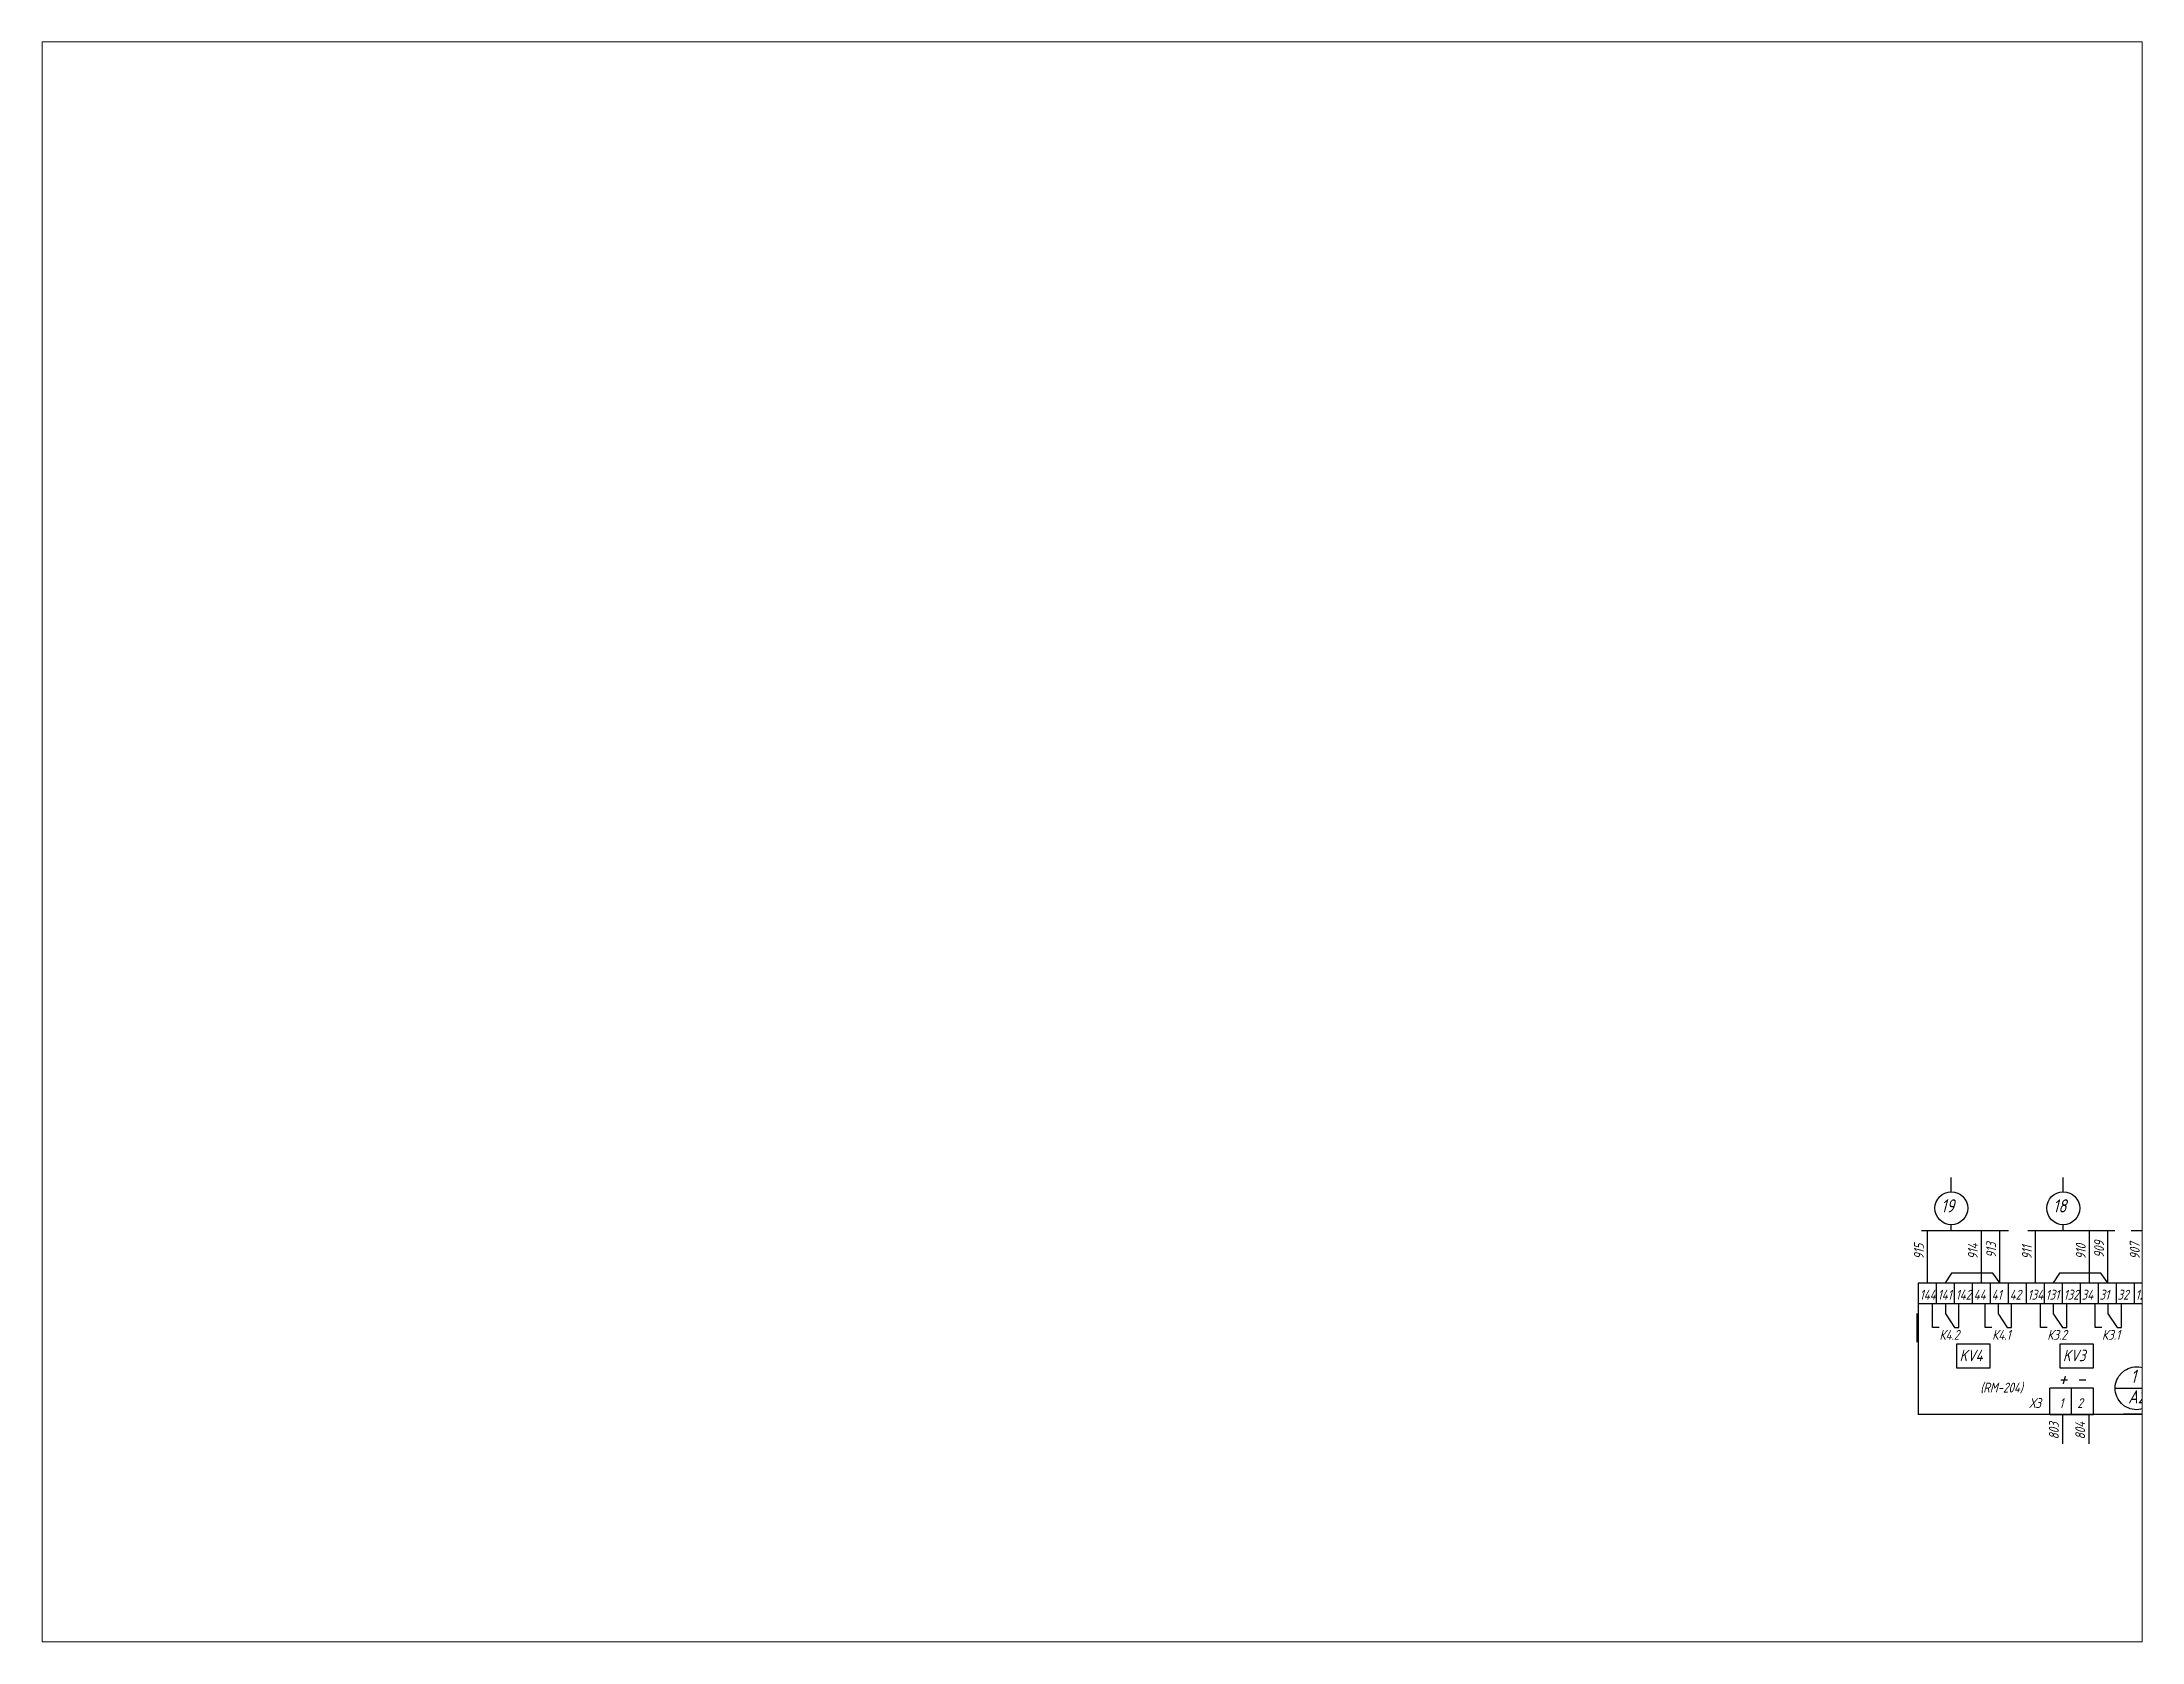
# Paper-space layout 'Лист1' of a CAD drawing. Header units: millimetres. Extents: x 27 to 240, y 20 to 183.
# The model-space entities are those that its viewports show. They can reach past a viewport. Long polylines and large blocks are cut down to what shows.
import ezdxf

# ---------------------------------------------------------------- set-up
doc = ezdxf.new("R2010")
doc.units = ezdxf.units.MM
doc.layers.add('АСУТП', color=7, linetype='Continuous')
doc.styles.add('ROMANC', font='GOST_A.TTF', dxfattribs={"height": 2.5})
doc.styles.get("Standard").update_dxf_attribs({"font": 'GOST_A.TTF', "oblique": 15})

msp = doc.modelspace()

# ---------------------------------------------------------------- linework, layer by layer
at = {"color": 7, "lineweight": 30}
for p, q in [((-172.23, 132.36, 124.48), (-172.23, 136.61, 124.48)), ((-138.23, 132.36, 124.48), (-138.23, 136.61, 124.48)), ((-172.23, 120.59, 124.48), (-172.23, 122.32, 124.48)), ((-172.23, 120.59, 124.48), (-172.23, 122.32, 124.48)), ((-138.23, 120.59, 124.48), (-138.23, 122.32, 124.48)), ((-138.23, 120.59, 124.48), (-138.23, 122.32, 124.48)), ((-181.29, 120.59, 124.48), (-154.84, 120.59, 124.48)), ((-149.03, 120.59, 124.48), (-122.56, 120.59, 124.48)), ((-117.61, 120.59, 124.48), (-89.7, 120.59, 124.48)), ((-182.25, 104.63), (-182.25, 64.73))]:
    msp.add_line(p, q, dxfattribs=at)
at = {"color": 7}
for p, q in [((-179.45, 104.63, 124.48), (-179.45, 120.62, 124.48)), ((-163.05, 104.63, 124.48), (-163.05, 120.62, 124.48)), ((-157.5, 104.63, 124.48), (-157.5, 120.59, 124.48)), ((-146.69, 104.63, 124.48), (-146.69, 120.62, 124.48)), ((-130.29, 104.63, 124.48), (-130.29, 120.62, 124.48)), ((-124.74, 104.63, 124.48), (-124.74, 120.59, 124.48)), ((-113.91, 104.63, 124.48), (-113.91, 120.59, 124.48)), ((-182.25, 104.63), (-182.25, 98.37)), ((-176.79, 104.63), (-176.79, 98.37)), ((-172.19, 107.58, 124.48), (-174.09, 104.63, 124.48)), ((-159.58, 107.58, 124.48), (-172.19, 107.58, 124.48)), ((-171.33, 104.63), (-171.33, 98.37)), ((-165.87, 104.63), (-165.87, 98.37)), ((-160.41, 104.63), (-160.41, 98.37)), ((-157.5, 104.63, 124.48), (-159.58, 107.58, 124.48)), ((-154.95, 104.63), (-154.95, 98.37)), ((-149.49, 104.63), (-149.49, 98.37)), ((-144.03, 104.63), (-144.03, 98.37)), ((-139.43, 107.58, 124.48), (-141.32, 104.63, 124.48)), ((-126.82, 107.58, 124.48), (-139.43, 107.58, 124.48)), ((-138.57, 104.63), (-138.57, 98.37)), ((-133.11, 104.63), (-133.11, 98.37)), ((-127.65, 104.63), (-127.65, 98.37)), ((-124.74, 104.63, 124.48), (-126.82, 107.58, 124.48)), ((-122.19, 104.63), (-122.19, 98.37)), ((-116.73, 104.63), (-116.73, 98.37)), ((-111.27, 104.63), (-111.27, 98.37)), ((-182.25, 98.37), (-175.71, 98.37)), ((-175.71, 98.37), (-71.71, 98.37)), ((-182.7, 95.41), (-182.7, 86.66)), ((-182.7, 95.41), (-182.7, 86.66)), ((-182.7, 95.41), (-182.7, 86.66)), ((-135.7, 72.73), (-142.36, 72.73)), ((-142.36, 64.73), (-142.36, 72.73)), ((-129.03, 72.73), (-135.7, 72.73)), ((-135.7, 64.73), (-135.7, 72.73)), ((-129.03, 64.73), (-129.03, 72.73)), ((-142.36, 64.73), (-135.7, 64.73)), ((-138.36, 55.82), (-138.36, 64.73)), ((-135.7, 64.73), (-129.03, 64.73)), ((-130.36, 55.82), (-130.36, 64.73)), ((-119.98, 64.91), (-81.36, 64.91))]:
    msp.add_line(p, q, dxfattribs=at)
at = {"color": 7, "linetype": 'Continuous'}
msp.add_line((-122.49, 72.66), (-109.49, 72.66), dxfattribs=at)
at = {"color": 7, "lineweight": 30}
for points in [[(-182.25, 104.63), (-51.2, 104.63)], [(-51.2, 64.73), (-182.25, 64.73)]]:
    msp.add_lwpolyline(points, dxfattribs=at)
at = {"color": 7}
for points in [[(-170.55, 86.12), (-160.52, 86.12), (-160.52, 78.8), (-170.55, 78.8)], [(-139.16, 86.12), (-129.13, 86.12), (-129.13, 78.8), (-139.16, 78.8)]]:
    msp.add_lwpolyline(points, close=True, dxfattribs=at)
at = {"color": 7, "lineweight": 30}
for centre in [(-172.23, 127.32, 124.48), (-138.23, 127.32, 124.48)]:
    msp.add_circle(centre, 5, dxfattribs=at)
at = {"color": 7, "linetype": 'Continuous'}
msp.add_circle((-115.99, 72.66), 6.5, dxfattribs=at)
at = {"layer": 'АСУТП', "color": 7}
for p, q in [((-177.94, 91.15, 124.48), (-177.94, 98.28, 124.48)), ((-169.94, 91.15, 124.48), (-169.94, 98.28, 124.48)), ((-161.93, 91.15, 124.48), (-161.93, 98.28, 124.48)), ((-153.93, 91.15, 124.48), (-153.93, 98.28, 124.48)), ((-145.18, 91.15, 124.48), (-145.18, 98.28, 124.48)), ((-137.18, 91.15, 124.48), (-137.18, 98.28, 124.48)), ((-128.58, 91.15, 124.48), (-128.58, 98.28, 124.48)), ((-120.58, 91.15, 124.48), (-120.58, 98.28, 124.48)), ((-112.27, 91.15, 124.48), (-112.27, 98.28, 124.48)), ((-175.94, 91.15, 124.48), (-177.94, 91.15, 124.48)), ((-171.28, 91.15, 124.48), (-169.94, 91.15, 124.48)), ((-159.93, 91.15, 124.48), (-161.93, 91.15, 124.48)), ((-155.26, 91.15, 124.48), (-153.93, 91.15, 124.48)), ((-143.18, 91.15, 124.48), (-145.18, 91.15, 124.48)), ((-138.51, 91.15, 124.48), (-137.18, 91.15, 124.48)), ((-126.58, 91.15, 124.48), (-128.58, 91.15, 124.48)), ((-121.91, 91.15, 124.48), (-120.58, 91.15, 124.48)), ((-110.27, 91.15, 124.48), (-112.27, 91.15, 124.48))]:
    msp.add_line(p, q, dxfattribs=at)
at = {"layer": 'АСУТП', "color": 7, "lineweight": -3}
for p, q in [((-173.94, 95.15, 124.48), (-173.94, 98.28, 124.48)), ((-157.93, 95.15, 124.48), (-157.93, 98.28, 124.48)), ((-141.18, 95.15, 124.48), (-141.18, 98.28, 124.48)), ((-124.58, 95.15, 124.48), (-124.58, 98.28, 124.48))]:
    msp.add_line(p, q, dxfattribs=at)
at = {"layer": 'АСУТП', "color": 7, "linetype": 'Continuous', "lineweight": 30}
for p, q in [((-173.94, 95.15, 124.48), (-171.28, 91.15, 124.48)), ((-157.93, 95.15, 124.48), (-155.26, 91.15, 124.48)), ((-141.18, 95.15, 124.48), (-138.51, 91.15, 124.48)), ((-124.58, 95.15, 124.48), (-121.91, 91.15, 124.48))]:
    msp.add_line(p, q, dxfattribs=at)

# ---------------------------------------------------------------- texts
at = {"color": 7, "linetype": 'Continuous', "style": 'ROMANC', "oblique": 15}
for s, p in [('19', (-175.35, 126.04, 124.48)), ('18', (-141.35, 126.04, 124.48))]:
    msp.add_text(s, height=4, dxfattribs=at).set_placement(p)
at = {"color": 7, "oblique": 15}
for s, p in [('915', (-180.58, 111.81, 124.48)), ('914', (-164.18, 111.81, 124.48)), ('913', (-158.63, 112.24, 124.48)), ('911', (-147.82, 111.81, 124.48)), ('910', (-131.42, 111.81, 124.48)), ('909', (-125.87, 112.24, 124.48)), ('907', (-115.04, 111.81, 124.48)), ('803', (-139.6, 57.14)), ('804', (-131.6, 57.14))]:
    msp.add_text(s, height=3, rotation=90, dxfattribs=at).set_placement(p)
for s, p in [('144', (-181.83, 99.56)), ('141', (-176.37, 99.56)), ('142', (-170.91, 99.56)), ('44', (-165.45, 99.56)), ('41', (-159.99, 99.56)), ('42', (-154.53, 99.56)), ('134', (-149.07, 99.56)), ('131', (-143.6, 99.56)), ('132', (-138.14, 99.56)), ('34', (-132.68, 99.56)), ('31', (-127.22, 99.56)), ('32', (-121.76, 99.56)), ('124', (-116.3, 99.56)), ('К4.2', (-175.85, 87.37)), ('К4.1', (-159.84, 87.37)), ('К3.2', (-143.09, 87.37)), ('К3.1', (-126.49, 87.37)), ('Х3', (-148.56, 66.66)), ('1', (-139.44, 66.66)), ('2', (-133.97, 66.66))]:
    msp.add_text(s, height=3, dxfattribs=at).set_placement(p)
at = {"color": 7, "linetype": 'Continuous', "lineweight": 0, "oblique": 15}
for s, height, p in [('KV4', 3.5, (-169.73, 80.86)), ('KV3', 3.5, (-138.34, 80.86)), ('(RM-204)', 3, (-163.44, 71.37)), ('+', 5, (-139.84, 73.18)), ('-', 5, (-134.27, 73.18))]:
    msp.add_text(s, height=height, dxfattribs=at).set_placement(p)
at = {"color": 7, "linetype": 'Continuous', "oblique": 15}
for s, p in [('1', (-117.75, 74.29)), ('А2', (-118.54, 68.08))]:
    msp.add_text(s, height=4, dxfattribs=at).set_placement(p)

psp = doc.layouts.new('Лист1')

# ---------------------------------------------------------------- viewports
at = {"layer": '0'}
psp.add_viewport(center=(133.35, 101.6), size=(213.36, 162.56), view_center_point=(-433.16, 238.53), view_height=485.83, dxfattribs=at)

doc.saveas('drawing.dxf')
